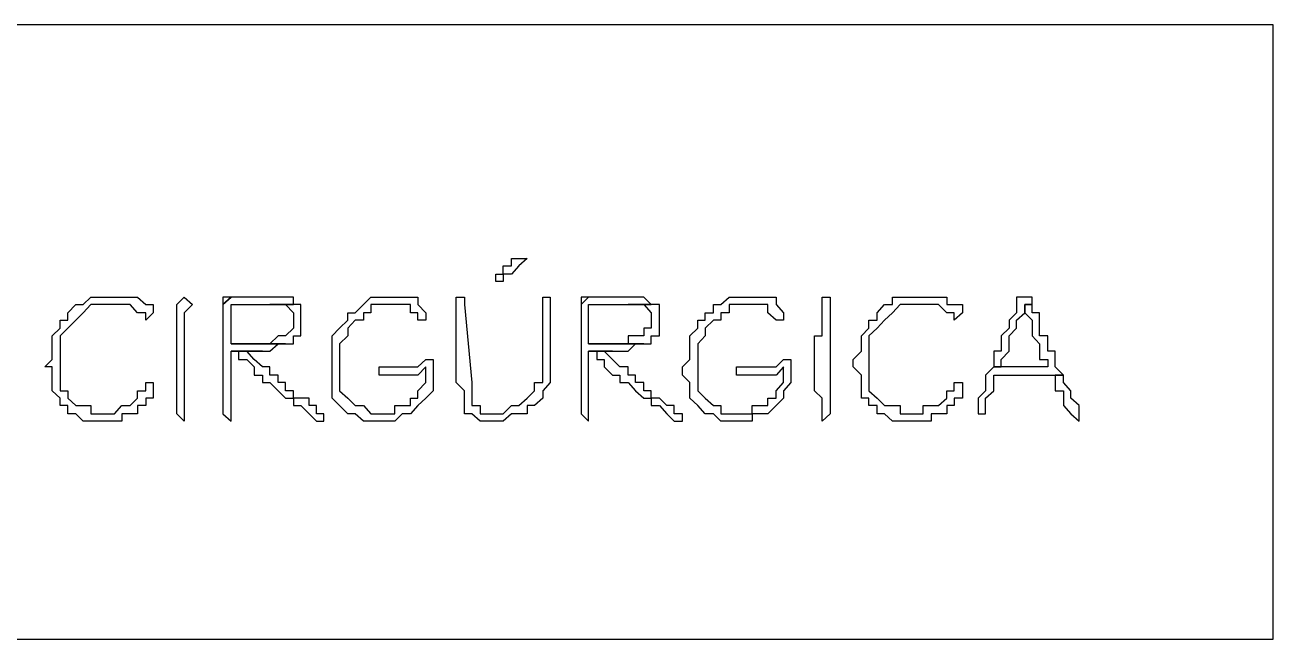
# Model space of a CAD drawing. Header units: millimetres. Extents: x -518.8 to -461.2, y 3.5 to 44.2.
# Drawn here: x -488.924 to -487.902, y 27.285 to 27.787 of the extents above; entities that cross this region are included whole.
import ezdxf

# ---------------------------------------------------------------- set-up
doc = ezdxf.new("R2010")
doc.units = ezdxf.units.MM
doc.header["$MEASUREMENT"] = 0
doc.layers.add('151', color=151, linetype='Continuous')
doc.layers.add('MYSOLIDS', color=7, linetype='Continuous')

msp = doc.modelspace()

# ---------------------------------------------------------------- linework, layer by layer
at = {"layer": '151'}
msp.add_lwpolyline([(-489.8053, 27.2849), (-487.9023, 27.2849), (-487.9023, 27.7872), (-489.8053, 27.7872), (-489.8053, 27.2849)], dxfattribs=at)
at = {"layer": 'MYSOLIDS'}
for points in [[(-488.5384, 27.5774), (-488.5384, 27.5834), (-488.5384, 27.5834), (-488.5324, 27.5834), (-488.5324, 27.5902), (-488.5256, 27.5902), (-488.5256, 27.5962), (-488.5256, 27.5962), (-488.5196, 27.5962), (-488.5196, 27.5962), (-488.5128, 27.5962), (-488.5128, 27.5962), (-488.5128, 27.5962), (-488.5128, 27.5962), (-488.5196, 27.5902), (-488.5196, 27.5902), (-488.5196, 27.5902), (-488.5256, 27.5834), (-488.5256, 27.5834), (-488.5324, 27.5834), (-488.5324, 27.5774), (-488.5324, 27.5774), (-488.5384, 27.5774), (-488.5384, 27.5774), (-488.5384, 27.5774), (-488.5384, 27.5774), (-488.5384, 27.5774), (-488.5384, 27.5774), (-488.5384, 27.5774), (-488.5384, 27.5774), (-488.5384, 27.5774)], [(-488.8504, 27.5586), (-488.8572, 27.5586), (-488.8632, 27.5586), (-488.8632, 27.5586), (-488.8699, 27.5586), (-488.876, 27.5518), (-488.876, 27.5518), (-488.882, 27.5458), (-488.882, 27.5458), (-488.882, 27.5458), (-488.8887, 27.5391), (-488.8887, 27.5391), (-488.8948, 27.533), (-488.8948, 27.5263), (-488.8948, 27.5263), (-488.8948, 27.5203), (-488.8948, 27.5203), (-488.8948, 27.5135), (-488.8948, 27.5075), (-488.8948, 27.5075), (-488.8948, 27.5007), (-488.8948, 27.4947), (-488.8948, 27.4879), (-488.8887, 27.4879), (-488.8887, 27.4819), (-488.8887, 27.4819), (-488.882, 27.4759), (-488.882, 27.4759), (-488.876, 27.4759), (-488.8699, 27.4759), (-488.8699, 27.4691), (-488.8632, 27.4691), (-488.8632, 27.4691), (-488.8572, 27.4691), (-488.8504, 27.4691), (-488.8444, 27.4759), (-488.8444, 27.4759), (-488.8444, 27.4759), (-488.8376, 27.4759), (-488.8316, 27.4819), (-488.8316, 27.4819), (-488.8316, 27.4879), (-488.8248, 27.4879), (-488.8248, 27.4947), (-488.8188, 27.4947), (-488.8188, 27.4947), (-488.8188, 27.4947), (-488.8188, 27.4879), (-488.8188, 27.4879), (-488.8188, 27.4879), (-488.8188, 27.4819), (-488.8248, 27.4819), (-488.8248, 27.4759), (-488.8316, 27.4759), (-488.8316, 27.4691), (-488.8376, 27.4691), (-488.8444, 27.4691), (-488.8444, 27.4691), (-488.8444, 27.4631), (-488.8504, 27.4631), (-488.8572, 27.4631), (-488.8632, 27.4631), (-488.8632, 27.4631), (-488.8632, 27.4631), (-488.8699, 27.4631), (-488.876, 27.4631), (-488.882, 27.4691), (-488.882, 27.4691), (-488.8887, 27.4691), (-488.8887, 27.4759), (-488.8948, 27.4759), (-488.8948, 27.4819), (-488.8948, 27.4819), (-488.9015, 27.4879), (-488.9015, 27.4879), (-488.9015, 27.4947), (-488.9015, 27.5007), (-488.9015, 27.5075), (-488.9075, 27.5075), (-488.9015, 27.5135), (-488.9015, 27.5203), (-488.9015, 27.5203), (-488.9015, 27.5263), (-488.9015, 27.533), (-488.9015, 27.533), (-488.8948, 27.5391), (-488.8948, 27.5391), (-488.8948, 27.5458), (-488.8887, 27.5458), (-488.8887, 27.5518), (-488.882, 27.5586), (-488.882, 27.5586), (-488.876, 27.5586), (-488.8699, 27.5646), (-488.8699, 27.5646), (-488.8632, 27.5646), (-488.8572, 27.5646), (-488.8572, 27.5646), (-488.8504, 27.5646), (-488.8504, 27.5646), (-488.8444, 27.5646), (-488.8376, 27.5646), (-488.8376, 27.5646), (-488.8316, 27.5646), (-488.8248, 27.5586), (-488.8248, 27.5586), (-488.8188, 27.5586), (-488.8188, 27.5518), (-488.8188, 27.5518), (-488.8188, 27.5518), (-488.8188, 27.5518), (-488.8248, 27.5458), (-488.8248, 27.5458), (-488.8248, 27.5518), (-488.8248, 27.5518), (-488.8316, 27.5518), (-488.8316, 27.5518), (-488.8316, 27.5518), (-488.8376, 27.5586), (-488.8376, 27.5586), (-488.8444, 27.5586), (-488.8504, 27.5586), (-488.8504, 27.5586), (-488.8504, 27.5586), (-488.8504, 27.5586), (-488.8504, 27.5586)], [(-488.7933, 27.5075), (-488.7933, 27.5007), (-488.7933, 27.5007), (-488.7933, 27.4947), (-488.7933, 27.4879), (-488.7933, 27.4879), (-488.7933, 27.4759), (-488.7933, 27.4759), (-488.7933, 27.4691), (-488.7933, 27.4691), (-488.7933, 27.4691), (-488.7933, 27.4691), (-488.7933, 27.4631), (-488.7933, 27.4631), (-488.7993, 27.4691), (-488.7993, 27.4691), (-488.7993, 27.4691), (-488.7993, 27.4691), (-488.7993, 27.4691), (-488.7993, 27.4691), (-488.7993, 27.4759), (-488.7993, 27.4759), (-488.7993, 27.4819), (-488.7993, 27.4879), (-488.7993, 27.4879), (-488.7993, 27.4947), (-488.7993, 27.5007), (-488.7993, 27.5075), (-488.7993, 27.5075), (-488.7993, 27.5135), (-488.7993, 27.5203), (-488.7993, 27.5263), (-488.7993, 27.533), (-488.7993, 27.533), (-488.7993, 27.5391), (-488.7993, 27.5458), (-488.7993, 27.5458), (-488.7993, 27.5518), (-488.7993, 27.5586), (-488.7993, 27.5586), (-488.7993, 27.5586), (-488.7993, 27.5586), (-488.7933, 27.5646), (-488.7933, 27.5646), (-488.7933, 27.5646), (-488.7933, 27.5646), (-488.7933, 27.5646), (-488.7933, 27.5646), (-488.7865, 27.5586), (-488.7865, 27.5586), (-488.7865, 27.5586), (-488.7865, 27.5586), (-488.7933, 27.5518), (-488.7933, 27.5458), (-488.7933, 27.5458), (-488.7933, 27.5391), (-488.7933, 27.533), (-488.7933, 27.5263), (-488.7933, 27.5263), (-488.7933, 27.5203), (-488.7933, 27.5135), (-488.7933, 27.5075), (-488.7933, 27.5075), (-488.7933, 27.5075), (-488.7933, 27.5075), (-488.7933, 27.5075)], [(-488.7233, 27.5646), (-488.7233, 27.5646), (-488.7233, 27.5646), (-488.7293, 27.5646), (-488.7361, 27.5646), (-488.7361, 27.5646), (-488.7421, 27.5646), (-488.7421, 27.5646), (-488.7489, 27.5646), (-488.7549, 27.5646), (-488.7617, 27.5586), (-488.7617, 27.4691), (-488.7617, 27.4691), (-488.7549, 27.4631), (-488.7549, 27.4691), (-488.7549, 27.4691), (-488.7549, 27.4691), (-488.7549, 27.5203), (-488.7293, 27.5203), (-488.7293, 27.5203), (-488.7233, 27.5203), (-488.7166, 27.5263), (-488.7166, 27.5263), (-488.7105, 27.5263), (-488.7549, 27.5263), (-488.7549, 27.5586), (-488.7549, 27.5586), (-488.7489, 27.5586), (-488.7421, 27.5586), (-488.7421, 27.5586), (-488.7361, 27.5586), (-488.7293, 27.5586), (-488.7233, 27.5586), (-488.7233, 27.5586), (-488.7038, 27.5586), (-488.7038, 27.5586), (-488.7038, 27.5646), (-488.7105, 27.5646), (-488.7166, 27.5646), (-488.7233, 27.5646), (-488.7233, 27.5646)], [(-488.7549, 27.5646), (-488.7617, 27.5646), (-488.7617, 27.5586), (-488.7549, 27.5646), (-488.7549, 27.5646), (-488.7549, 27.5646), (-488.7549, 27.5646)], [(-488.7038, 27.5586), (-488.7233, 27.5586), (-488.7233, 27.5586), (-488.7166, 27.5586), (-488.7105, 27.5586), (-488.7105, 27.5586), (-488.7038, 27.5518), (-488.7038, 27.5518), (-488.7038, 27.5458), (-488.7038, 27.5458), (-488.7038, 27.5391), (-488.7038, 27.5391), (-488.7105, 27.533), (-488.7166, 27.533), (-488.7166, 27.533), (-488.7166, 27.533), (-488.7233, 27.5263), (-488.7293, 27.5263), (-488.7293, 27.5263), (-488.7361, 27.5263), (-488.7421, 27.5263), (-488.7489, 27.5263), (-488.7549, 27.5263), (-488.7105, 27.5263), (-488.7105, 27.5263), (-488.7038, 27.5263), (-488.7038, 27.533), (-488.6978, 27.533), (-488.6978, 27.5391), (-488.6978, 27.5391), (-488.6978, 27.5458), (-488.6978, 27.5518), (-488.6978, 27.5518), (-488.6978, 27.5586), (-488.7038, 27.5586), (-488.7038, 27.5586)], [(-488.5955, 27.5075), (-488.6023, 27.5007), (-488.6023, 27.5007), (-488.6083, 27.5007), (-488.6151, 27.5007), (-488.6151, 27.5007), (-488.6211, 27.5007), (-488.6278, 27.5007), (-488.6278, 27.5007), (-488.6339, 27.5007), (-488.6339, 27.5007), (-488.6339, 27.5007), (-488.6339, 27.5007), (-488.6339, 27.5075), (-488.6278, 27.5075), (-488.6278, 27.5075), (-488.6278, 27.5075), (-488.6211, 27.5075), (-488.6211, 27.5075), (-488.6151, 27.5075), (-488.6083, 27.5075), (-488.6083, 27.5075), (-488.6023, 27.5075), (-488.5955, 27.5135), (-488.5895, 27.5135), (-488.5895, 27.5075), (-488.5895, 27.5075), (-488.5895, 27.5075), (-488.5895, 27.5075), (-488.5895, 27.5007), (-488.5895, 27.4947), (-488.5895, 27.4947), (-488.5895, 27.4879), (-488.5955, 27.4819), (-488.5955, 27.4819), (-488.5955, 27.4819), (-488.6023, 27.4759), (-488.6023, 27.4759), (-488.6083, 27.4691), (-488.6151, 27.4691), (-488.6151, 27.4691), (-488.6151, 27.4691), (-488.6211, 27.4631), (-488.6278, 27.4631), (-488.6339, 27.4631), (-488.6339, 27.4631), (-488.6406, 27.4631), (-488.6406, 27.4631), (-488.6466, 27.4631), (-488.6534, 27.4691), (-488.6534, 27.4691), (-488.6594, 27.4691), (-488.6662, 27.4759), (-488.6662, 27.4759), (-488.6662, 27.4759), (-488.6722, 27.4819), (-488.6722, 27.4879), (-488.6722, 27.4879), (-488.6722, 27.4947), (-488.6722, 27.5007), (-488.6722, 27.5007), (-488.6722, 27.5075), (-488.6722, 27.5075), (-488.6722, 27.5135), (-488.6722, 27.5203), (-488.6722, 27.5263), (-488.6722, 27.5263), (-488.6722, 27.533), (-488.6662, 27.5391), (-488.6662, 27.5391), (-488.6594, 27.5458), (-488.6594, 27.5458), (-488.6594, 27.5518), (-488.6534, 27.5518), (-488.6466, 27.5586), (-488.6466, 27.5586), (-488.6466, 27.5586), (-488.6406, 27.5646), (-488.6339, 27.5646), (-488.6339, 27.5646), (-488.6278, 27.5646), (-488.6211, 27.5646), (-488.6211, 27.5646), (-488.6151, 27.5646), (-488.6151, 27.5646), (-488.6083, 27.5646), (-488.6023, 27.5646), (-488.6023, 27.5646), (-488.6023, 27.5586), (-488.5955, 27.5518), (-488.5955, 27.5518), (-488.5955, 27.5518), (-488.5955, 27.5458), (-488.5955, 27.5458), (-488.5955, 27.5458), (-488.5955, 27.5458), (-488.6023, 27.5458), (-488.6023, 27.5458), (-488.6023, 27.5518), (-488.6083, 27.5518), (-488.6083, 27.5586), (-488.6151, 27.5586), (-488.6151, 27.5586), (-488.6211, 27.5586), (-488.6278, 27.5586), (-488.6278, 27.5586), (-488.6339, 27.5586), (-488.6406, 27.5586), (-488.6406, 27.5518), (-488.6466, 27.5518), (-488.6466, 27.5458), (-488.6534, 27.5458), (-488.6534, 27.5458), (-488.6594, 27.5391), (-488.6594, 27.5391), (-488.6594, 27.533), (-488.6662, 27.5263), (-488.6662, 27.5263), (-488.6662, 27.5203), (-488.6662, 27.5203), (-488.6662, 27.5135), (-488.6662, 27.5075), (-488.6662, 27.5075), (-488.6662, 27.5007), (-488.6662, 27.4947), (-488.6662, 27.4947), (-488.6662, 27.4879), (-488.6594, 27.4819), (-488.6594, 27.4819), (-488.6594, 27.4819), (-488.6534, 27.4759), (-488.6534, 27.4759), (-488.6466, 27.4759), (-488.6406, 27.4691), (-488.6406, 27.4691), (-488.6339, 27.4691), (-488.6339, 27.4691), (-488.6278, 27.4691), (-488.6211, 27.4691), (-488.6211, 27.4759), (-488.6151, 27.4759), (-488.6083, 27.4759), (-488.6083, 27.4819), (-488.6083, 27.4819), (-488.6023, 27.4819), (-488.6023, 27.4879), (-488.6023, 27.4879), (-488.5955, 27.4947), (-488.5955, 27.5007), (-488.5955, 27.5007), (-488.5955, 27.5075), (-488.5955, 27.5075), (-488.5955, 27.5075), (-488.5955, 27.5075)], [(-488.5707, 27.5586), (-488.5707, 27.5646), (-488.5707, 27.5646), (-488.5639, 27.5646), (-488.5639, 27.5646), (-488.5639, 27.5646), (-488.5639, 27.5646), (-488.5639, 27.5586), (-488.5639, 27.5586), (-488.5579, 27.4947), (-488.5579, 27.4879), (-488.5579, 27.4819), (-488.5579, 27.4759), (-488.5579, 27.4759), (-488.5511, 27.4759), (-488.5511, 27.4691), (-488.5451, 27.4691), (-488.5451, 27.4691), (-488.5384, 27.4691), (-488.5324, 27.4691), (-488.5324, 27.4691), (-488.5256, 27.4759), (-488.5256, 27.4759), (-488.5196, 27.4759), (-488.5128, 27.4819), (-488.5128, 27.4819), (-488.5068, 27.4879), (-488.5068, 27.4879), (-488.5068, 27.4879), (-488.5068, 27.4947), (-488.5, 27.4947), (-488.5, 27.5007), (-488.5, 27.5007), (-488.5, 27.5075), (-488.5, 27.5135), (-488.5, 27.5203), (-488.5, 27.5263), (-488.5, 27.533), (-488.5, 27.533), (-488.5, 27.5391), (-488.5, 27.5458), (-488.5, 27.5458), (-488.5, 27.5518), (-488.5, 27.5586), (-488.5, 27.5586), (-488.5, 27.5586), (-488.5, 27.5646), (-488.5, 27.5646), (-488.5, 27.5646), (-488.5, 27.5646), (-488.494, 27.5646), (-488.494, 27.5586), (-488.494, 27.5586), (-488.494, 27.5518), (-488.494, 27.5518), (-488.494, 27.5458), (-488.494, 27.5391), (-488.494, 27.533), (-488.494, 27.5263), (-488.494, 27.5203), (-488.494, 27.5135), (-488.494, 27.5075), (-488.494, 27.5075), (-488.494, 27.5007), (-488.494, 27.5007), (-488.494, 27.4947), (-488.5, 27.4879), (-488.5, 27.4879), (-488.5, 27.4879), (-488.5, 27.4819), (-488.5, 27.4819), (-488.5068, 27.4759), (-488.5128, 27.4759), (-488.5128, 27.4691), (-488.5196, 27.4691), (-488.5196, 27.4691), (-488.5256, 27.4691), (-488.5324, 27.4631), (-488.5324, 27.4631), (-488.5384, 27.4631), (-488.5451, 27.4631), (-488.5451, 27.4631), (-488.5511, 27.4631), (-488.5511, 27.4631), (-488.5579, 27.4691), (-488.5639, 27.4691), (-488.5639, 27.4691), (-488.5639, 27.4759), (-488.5639, 27.4759), (-488.5639, 27.4819), (-488.5639, 27.4879), (-488.5707, 27.4947), (-488.5707, 27.4947), (-488.5707, 27.5586), (-488.5707, 27.5586), (-488.5707, 27.5586)], [(-488.4301, 27.5646), (-488.4301, 27.5646), (-488.4369, 27.5646), (-488.4369, 27.5646), (-488.4429, 27.5646), (-488.4429, 27.5646), (-488.4496, 27.5646), (-488.4496, 27.5646), (-488.4557, 27.5646), (-488.4624, 27.5646), (-488.4684, 27.5586), (-488.4684, 27.4691), (-488.4684, 27.4691), (-488.4624, 27.4631), (-488.4624, 27.4691), (-488.4624, 27.4691), (-488.4624, 27.4691), (-488.4624, 27.5203), (-488.4429, 27.5203), (-488.4369, 27.5203), (-488.4301, 27.5203), (-488.4241, 27.5263), (-488.4241, 27.5263), (-488.4173, 27.5263), (-488.4624, 27.5263), (-488.4624, 27.5586), (-488.4624, 27.5586), (-488.4557, 27.5586), (-488.4496, 27.5586), (-488.4496, 27.5586), (-488.4429, 27.5586), (-488.4369, 27.5586), (-488.4369, 27.5586), (-488.4301, 27.5586), (-488.4113, 27.5586), (-488.4113, 27.5586), (-488.4173, 27.5646), (-488.4173, 27.5646), (-488.4241, 27.5646), (-488.4301, 27.5646), (-488.4301, 27.5646)], [(-488.4684, 27.5646), (-488.4684, 27.5646), (-488.4684, 27.5586), (-488.4624, 27.5646), (-488.4624, 27.5646), (-488.4684, 27.5646), (-488.4684, 27.5646)], [(-488.4113, 27.5586), (-488.4301, 27.5586), (-488.4301, 27.5586), (-488.4241, 27.5586), (-488.4173, 27.5586), (-488.4173, 27.5586), (-488.4113, 27.5518), (-488.4113, 27.5518), (-488.4113, 27.5458), (-488.4113, 27.5458), (-488.4113, 27.5391), (-488.4173, 27.5391), (-488.4173, 27.533), (-488.4241, 27.533), (-488.4241, 27.533), (-488.4301, 27.533), (-488.4301, 27.5263), (-488.4369, 27.5263), (-488.4369, 27.5263), (-488.4429, 27.5263), (-488.4496, 27.5263), (-488.4557, 27.5263), (-488.4624, 27.5263), (-488.4173, 27.5263), (-488.4173, 27.5263), (-488.4113, 27.5263), (-488.4113, 27.533), (-488.4045, 27.533), (-488.4045, 27.5391), (-488.4045, 27.5391), (-488.4045, 27.5458), (-488.4045, 27.5518), (-488.4045, 27.5518), (-488.4045, 27.5586), (-488.4113, 27.5586), (-488.4113, 27.5586)], [(-488.303, 27.5075), (-488.309, 27.5007), (-488.3158, 27.5007), (-488.3158, 27.5007), (-488.3218, 27.5007), (-488.3218, 27.5007), (-488.3286, 27.5007), (-488.3346, 27.5007), (-488.3346, 27.5007), (-488.3414, 27.5007), (-488.3414, 27.5007), (-488.3414, 27.5007), (-488.3414, 27.5007), (-488.3414, 27.5075), (-488.3346, 27.5075), (-488.3346, 27.5075), (-488.3346, 27.5075), (-488.3346, 27.5075), (-488.3286, 27.5075), (-488.3218, 27.5075), (-488.3218, 27.5075), (-488.3158, 27.5075), (-488.309, 27.5075), (-488.303, 27.5135), (-488.297, 27.5135), (-488.297, 27.5075), (-488.297, 27.5075), (-488.297, 27.5075), (-488.297, 27.5075), (-488.297, 27.5007), (-488.297, 27.4947), (-488.297, 27.4947), (-488.303, 27.4879), (-488.303, 27.4819), (-488.303, 27.4819), (-488.303, 27.4819), (-488.309, 27.4759), (-488.309, 27.4759), (-488.3158, 27.4691), (-488.3218, 27.4691), (-488.3218, 27.4691), (-488.3286, 27.4691), (-488.3286, 27.4631), (-488.3346, 27.4631), (-488.3414, 27.4631), (-488.3414, 27.4631), (-488.3474, 27.4631), (-488.3542, 27.4631), (-488.3542, 27.4631), (-488.3602, 27.4691), (-488.3669, 27.4691), (-488.3669, 27.4691), (-488.373, 27.4759), (-488.373, 27.4759), (-488.373, 27.4759), (-488.3797, 27.4819), (-488.3797, 27.4879), (-488.3797, 27.4879), (-488.3797, 27.4947), (-488.3857, 27.5007), (-488.3857, 27.5007), (-488.3857, 27.5075), (-488.3857, 27.5075), (-488.3797, 27.5135), (-488.3797, 27.5203), (-488.3797, 27.5263), (-488.3797, 27.5263), (-488.3797, 27.533), (-488.373, 27.5391), (-488.373, 27.5391), (-488.373, 27.5458), (-488.3669, 27.5458), (-488.3669, 27.5518), (-488.3602, 27.5518), (-488.3602, 27.5586), (-488.3542, 27.5586), (-488.3542, 27.5586), (-488.3474, 27.5646), (-488.3474, 27.5646), (-488.3414, 27.5646), (-488.3346, 27.5646), (-488.3286, 27.5646), (-488.3286, 27.5646), (-488.3218, 27.5646), (-488.3218, 27.5646), (-488.3158, 27.5646), (-488.309, 27.5646), (-488.309, 27.5646), (-488.309, 27.5586), (-488.303, 27.5518), (-488.303, 27.5518), (-488.303, 27.5518), (-488.303, 27.5458), (-488.303, 27.5458), (-488.309, 27.5458), (-488.309, 27.5458), (-488.309, 27.5458), (-488.309, 27.5458), (-488.3158, 27.5518), (-488.3158, 27.5518), (-488.3158, 27.5586), (-488.3218, 27.5586), (-488.3286, 27.5586), (-488.3286, 27.5586), (-488.3346, 27.5586), (-488.3414, 27.5586), (-488.3414, 27.5586), (-488.3474, 27.5586), (-488.3474, 27.5518), (-488.3542, 27.5518), (-488.3542, 27.5458), (-488.3602, 27.5458), (-488.3602, 27.5458), (-488.3669, 27.5391), (-488.3669, 27.5391), (-488.3669, 27.533), (-488.373, 27.5263), (-488.373, 27.5263), (-488.373, 27.5203), (-488.373, 27.5203), (-488.373, 27.5135), (-488.373, 27.5075), (-488.373, 27.5075), (-488.373, 27.5007), (-488.373, 27.4947), (-488.373, 27.4947), (-488.373, 27.4879), (-488.3669, 27.4819), (-488.3669, 27.4819), (-488.3669, 27.4819), (-488.3602, 27.4759), (-488.3602, 27.4759), (-488.3542, 27.4759), (-488.3542, 27.4691), (-488.3474, 27.4691), (-488.3414, 27.4691), (-488.3414, 27.4691), (-488.3346, 27.4691), (-488.3286, 27.4691), (-488.3286, 27.4759), (-488.3218, 27.4759), (-488.3158, 27.4759), (-488.3158, 27.4819), (-488.3158, 27.4819), (-488.309, 27.4819), (-488.309, 27.4879), (-488.309, 27.4879), (-488.303, 27.4947), (-488.303, 27.5007), (-488.303, 27.5007), (-488.303, 27.5075), (-488.303, 27.5075), (-488.303, 27.5075), (-488.303, 27.5075)], [(-488.2647, 27.5075), (-488.2647, 27.5007), (-488.2647, 27.5007), (-488.2647, 27.4947), (-488.2647, 27.4879), (-488.2647, 27.4879), (-488.2647, 27.4759), (-488.2647, 27.4759), (-488.2647, 27.4691), (-488.2647, 27.4691), (-488.2647, 27.4691), (-488.2647, 27.4691), (-488.2714, 27.4631), (-488.2714, 27.4631), (-488.2714, 27.4691), (-488.2714, 27.4691), (-488.2714, 27.4691), (-488.2714, 27.4691), (-488.2714, 27.4691), (-488.2714, 27.4691), (-488.2714, 27.4759), (-488.2714, 27.4759), (-488.2714, 27.4819), (-488.2775, 27.4879), (-488.2775, 27.4879), (-488.2775, 27.4947), (-488.2775, 27.5007), (-488.2775, 27.5075), (-488.2775, 27.5075), (-488.2775, 27.5135), (-488.2775, 27.5203), (-488.2775, 27.5263), (-488.2775, 27.533), (-488.2714, 27.533), (-488.2714, 27.5391), (-488.2714, 27.5458), (-488.2714, 27.5458), (-488.2714, 27.5518), (-488.2714, 27.5586), (-488.2714, 27.5586), (-488.2714, 27.5586), (-488.2714, 27.5586), (-488.2714, 27.5646), (-488.2714, 27.5646), (-488.2714, 27.5646), (-488.2714, 27.5646), (-488.2647, 27.5646), (-488.2647, 27.5646), (-488.2647, 27.5586), (-488.2647, 27.5586), (-488.2647, 27.5586), (-488.2647, 27.5586), (-488.2647, 27.5518), (-488.2647, 27.5458), (-488.2647, 27.5458), (-488.2647, 27.5391), (-488.2647, 27.533), (-488.2647, 27.5263), (-488.2647, 27.5263), (-488.2647, 27.5203), (-488.2647, 27.5135), (-488.2647, 27.5075), (-488.2647, 27.5075), (-488.2647, 27.5075), (-488.2647, 27.5075), (-488.2647, 27.5075)], [(-488.1887, 27.5586), (-488.1948, 27.5586), (-488.2008, 27.5586), (-488.2075, 27.5586), (-488.2075, 27.5586), (-488.2136, 27.5518), (-488.2136, 27.5518), (-488.2203, 27.5458), (-488.2203, 27.5458), (-488.2203, 27.5458), (-488.2263, 27.5391), (-488.2263, 27.5391), (-488.2331, 27.533), (-488.2331, 27.5263), (-488.2331, 27.5263), (-488.2331, 27.5203), (-488.2331, 27.5203), (-488.2331, 27.5135), (-488.2331, 27.5075), (-488.2331, 27.5075), (-488.2331, 27.5007), (-488.2331, 27.4947), (-488.2331, 27.4879), (-488.2331, 27.4879), (-488.2263, 27.4819), (-488.2263, 27.4819), (-488.2203, 27.4759), (-488.2203, 27.4759), (-488.2136, 27.4759), (-488.2075, 27.4759), (-488.2075, 27.4691), (-488.2008, 27.4691), (-488.2008, 27.4691), (-488.1948, 27.4691), (-488.1887, 27.4691), (-488.1887, 27.4759), (-488.182, 27.4759), (-488.182, 27.4759), (-488.176, 27.4759), (-488.1692, 27.4819), (-488.1692, 27.4819), (-488.1692, 27.4879), (-488.1632, 27.4879), (-488.1632, 27.4947), (-488.1632, 27.4947), (-488.1564, 27.4947), (-488.1564, 27.4947), (-488.1564, 27.4879), (-488.1564, 27.4879), (-488.1564, 27.4879), (-488.1564, 27.4819), (-488.1632, 27.4819), (-488.1632, 27.4759), (-488.1692, 27.4759), (-488.1692, 27.4691), (-488.176, 27.4691), (-488.182, 27.4691), (-488.182, 27.4691), (-488.182, 27.4631), (-488.1887, 27.4631), (-488.1948, 27.4631), (-488.2008, 27.4631), (-488.2008, 27.4631), (-488.2075, 27.4631), (-488.2075, 27.4631), (-488.2136, 27.4631), (-488.2203, 27.4691), (-488.2203, 27.4691), (-488.2263, 27.4691), (-488.2263, 27.4759), (-488.2331, 27.4759), (-488.2331, 27.4819), (-488.2391, 27.4819), (-488.2391, 27.4879), (-488.2391, 27.4879), (-488.2391, 27.4947), (-488.2391, 27.5007), (-488.2459, 27.5075), (-488.2459, 27.5075), (-488.2459, 27.5135), (-488.2391, 27.5203), (-488.2391, 27.5203), (-488.2391, 27.5263), (-488.2391, 27.533), (-488.2391, 27.533), (-488.2331, 27.5391), (-488.2331, 27.5391), (-488.2331, 27.5458), (-488.2263, 27.5458), (-488.2263, 27.5518), (-488.2203, 27.5586), (-488.2203, 27.5586), (-488.2136, 27.5586), (-488.2136, 27.5646), (-488.2075, 27.5646), (-488.2008, 27.5646), (-488.1948, 27.5646), (-488.1948, 27.5646), (-488.1887, 27.5646), (-488.1887, 27.5646), (-488.182, 27.5646), (-488.176, 27.5646), (-488.176, 27.5646), (-488.1692, 27.5646), (-488.1692, 27.5586), (-488.1632, 27.5586), (-488.1564, 27.5586), (-488.1564, 27.5518), (-488.1564, 27.5518), (-488.1564, 27.5518), (-488.1564, 27.5518), (-488.1632, 27.5458), (-488.1632, 27.5458), (-488.1632, 27.5518), (-488.1632, 27.5518), (-488.1692, 27.5518), (-488.1692, 27.5518), (-488.1692, 27.5518), (-488.176, 27.5586), (-488.176, 27.5586), (-488.182, 27.5586), (-488.1887, 27.5586), (-488.1887, 27.5586), (-488.1887, 27.5586), (-488.1887, 27.5586), (-488.1887, 27.5586)], [(-488.0993, 27.5586), (-488.1053, 27.5586), (-488.1053, 27.5518), (-488.1053, 27.5518), (-488.0993, 27.5458), (-488.0993, 27.5391), (-488.0993, 27.5391), (-488.0993, 27.533), (-488.0933, 27.5263), (-488.0933, 27.5263), (-488.0933, 27.5203), (-488.0933, 27.5135), (-488.0865, 27.5135), (-488.0865, 27.5075), (-488.1248, 27.5075), (-488.1308, 27.5075), (-488.1376, 27.5007), (-488.1376, 27.4947), (-488.1376, 27.4947), (-488.1376, 27.4879), (-488.1376, 27.4879), (-488.1436, 27.4819), (-488.1436, 27.4759), (-488.1436, 27.4691), (-488.1436, 27.4691), (-488.1436, 27.4691), (-488.1436, 27.4691), (-488.1436, 27.4691), (-488.1376, 27.4691), (-488.1376, 27.4759), (-488.1376, 27.4819), (-488.1376, 27.4819), (-488.1308, 27.4879), (-488.1308, 27.4879), (-488.1308, 27.4947), (-488.1308, 27.5007), (-488.0805, 27.5007), (-488.0737, 27.5007), (-488.0805, 27.5075), (-488.0805, 27.5135), (-488.0805, 27.5135), (-488.0805, 27.5203), (-488.0865, 27.5203), (-488.0865, 27.5263), (-488.0865, 27.533), (-488.0933, 27.533), (-488.0933, 27.5391), (-488.0933, 27.5391), (-488.0933, 27.5458), (-488.0933, 27.5458), (-488.0933, 27.5518), (-488.0993, 27.5518), (-488.0993, 27.5586), (-488.0993, 27.5586)], [(-488.1053, 27.5646), (-488.1053, 27.5646), (-488.1053, 27.5646), (-488.1121, 27.5646), (-488.1121, 27.5586), (-488.1121, 27.5586), (-488.1121, 27.5518), (-488.1181, 27.5458), (-488.1181, 27.5391), (-488.1248, 27.533), (-488.1248, 27.5263), (-488.1248, 27.5263), (-488.1248, 27.5203), (-488.1308, 27.5203), (-488.1308, 27.5135), (-488.1308, 27.5075), (-488.1308, 27.5075), (-488.1248, 27.5075), (-488.1248, 27.5075), (-488.1248, 27.5135), (-488.1248, 27.5135), (-488.1181, 27.5203), (-488.1181, 27.5263), (-488.1181, 27.5263), (-488.1181, 27.533), (-488.1181, 27.533), (-488.1121, 27.5391), (-488.1121, 27.5391), (-488.1121, 27.5458), (-488.1053, 27.5518), (-488.1053, 27.5586), (-488.0993, 27.5586), (-488.0993, 27.5646), (-488.1053, 27.5646), (-488.1053, 27.5646), (-488.1053, 27.5646)], [(-488.7293, 27.5203), (-488.7549, 27.5203), (-488.7489, 27.5203), (-488.7489, 27.5135), (-488.7421, 27.5135), (-488.7361, 27.5075), (-488.7361, 27.5007), (-488.7293, 27.5007), (-488.7293, 27.4947), (-488.7233, 27.4947), (-488.7233, 27.4947), (-488.7166, 27.4879), (-488.7166, 27.4879), (-488.7105, 27.4819), (-488.7105, 27.4819), (-488.7038, 27.4819), (-488.7038, 27.4759), (-488.6978, 27.4759), (-488.691, 27.4691), (-488.691, 27.4691), (-488.685, 27.4631), (-488.685, 27.4631), (-488.679, 27.4631), (-488.679, 27.4631), (-488.679, 27.4631), (-488.679, 27.4631), (-488.679, 27.4691), (-488.685, 27.4691), (-488.685, 27.4759), (-488.691, 27.4759), (-488.691, 27.4759), (-488.691, 27.4819), (-488.6978, 27.4819), (-488.7038, 27.4819), (-488.7038, 27.4879), (-488.7105, 27.4879), (-488.7105, 27.4947), (-488.7166, 27.4947), (-488.7166, 27.5007), (-488.7233, 27.5007), (-488.7233, 27.5075), (-488.7293, 27.5075), (-488.7361, 27.5135), (-488.7361, 27.5135), (-488.7421, 27.5203), (-488.7421, 27.5203), (-488.7421, 27.5203), (-488.7361, 27.5203), (-488.7293, 27.5203), (-488.7293, 27.5203)], [(-488.4429, 27.5203), (-488.4624, 27.5203), (-488.4557, 27.5203), (-488.4557, 27.5135), (-488.4496, 27.5135), (-488.4496, 27.5075), (-488.4429, 27.5007), (-488.4369, 27.5007), (-488.4369, 27.4947), (-488.4301, 27.4947), (-488.4301, 27.4947), (-488.4241, 27.4879), (-488.4241, 27.4879), (-488.4173, 27.4819), (-488.4173, 27.4819), (-488.4113, 27.4819), (-488.4113, 27.4759), (-488.4045, 27.4759), (-488.3985, 27.4691), (-488.3985, 27.4691), (-488.3925, 27.4631), (-488.3925, 27.4631), (-488.3925, 27.4631), (-488.3857, 27.4631), (-488.3857, 27.4631), (-488.3857, 27.4631), (-488.3857, 27.4691), (-488.3925, 27.4691), (-488.3925, 27.4759), (-488.3985, 27.4759), (-488.3985, 27.4759), (-488.4045, 27.4819), (-488.4045, 27.4819), (-488.4113, 27.4819), (-488.4113, 27.4879), (-488.4173, 27.4879), (-488.4173, 27.4947), (-488.4241, 27.4947), (-488.4241, 27.5007), (-488.4301, 27.5007), (-488.4301, 27.5075), (-488.4369, 27.5075), (-488.4429, 27.5135), (-488.4429, 27.5135), (-488.4496, 27.5203), (-488.4496, 27.5203), (-488.4496, 27.5203), (-488.4429, 27.5203), (-488.4429, 27.5203), (-488.4429, 27.5203)], [(-488.0737, 27.5007), (-488.0805, 27.5007), (-488.0805, 27.5007), (-488.0805, 27.4947), (-488.0805, 27.4879), (-488.0737, 27.4879), (-488.0737, 27.4819), (-488.0737, 27.4759), (-488.0677, 27.4691), (-488.0677, 27.4691), (-488.0677, 27.4691), (-488.0609, 27.4631), (-488.0609, 27.4691), (-488.0609, 27.4691), (-488.0609, 27.4691), (-488.0609, 27.4759), (-488.0677, 27.4819), (-488.0677, 27.4879), (-488.0737, 27.4947), (-488.0737, 27.4947), (-488.0737, 27.5007), (-488.0737, 27.5007)]]:
    msp.add_lwpolyline(points, dxfattribs=at)

doc.saveas('drawing.dxf')
